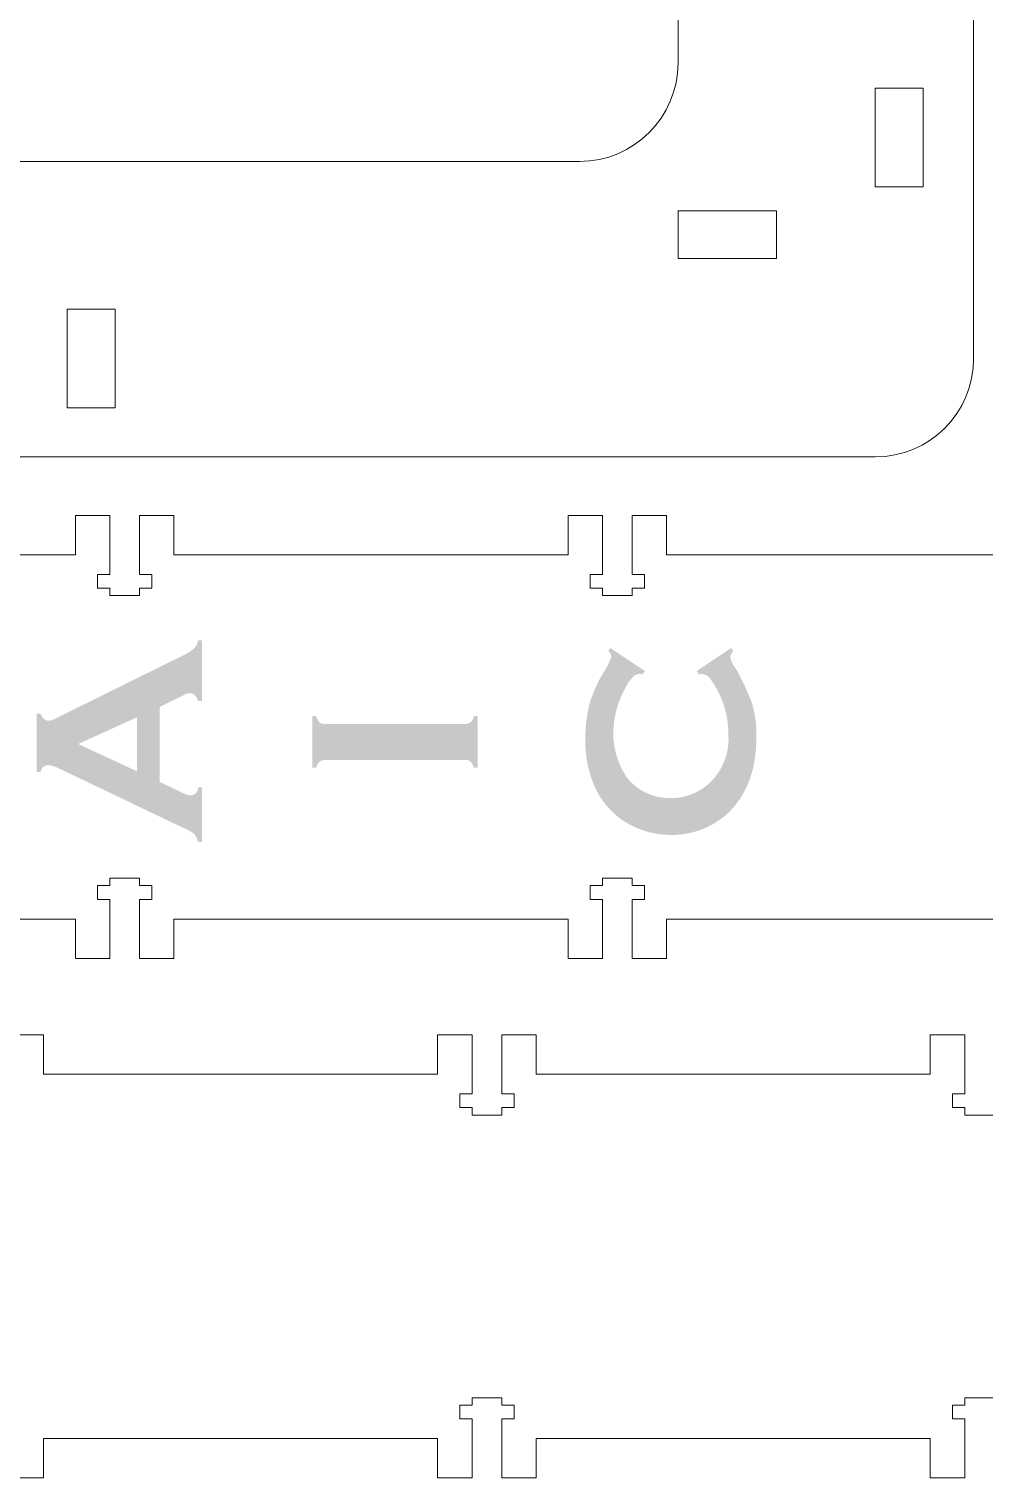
# Model space of a CAD drawing. Header units: millimetres. Extents: x 936 to 2708, y -212 to 661.
# Drawn here: x 1306.2 to 1403.1, y 248.8 to 395.9 of the extents above; entities that cross this region are included whole.
import ezdxf

# ---------------------------------------------------------------- set-up
doc = ezdxf.new("R2010")
doc.units = ezdxf.units.MM
doc.header["$MEASUREMENT"] = 0
doc.layers.add('Text Raster', color=1, linetype='Continuous')

msp = doc.modelspace()

# ---------------------------------------------------------------- hatches: boundary and pattern name
at = {"layer": 'Text Raster', "lineweight": 0}
h = msp.add_hatch(color=7, dxfattribs=at)
h.paths.add_polyline_path([(1321.83, 328.22), (1319.47, 327.07), (1319.47, 319.45), (1321.83, 318.32), (1321.92, 318.28), (1321.97, 318.26), (1322.02, 318.24), (1322.06, 318.22), (1322.11, 318.2), (1322.16, 318.19), (1322.21, 318.17), (1322.26, 318.16), (1322.3, 318.14), (1322.35, 318.13), (1322.4, 318.12), (1322.45, 318.11), (1322.5, 318.1), (1322.55, 318.09), (1322.6, 318.09), (1322.62, 318.09), (1322.64, 318.09), (1322.66, 318.09), (1322.68, 318.09), (1322.7, 318.09), (1322.72, 318.09), (1322.74, 318.1), (1322.76, 318.1), (1322.78, 318.11), (1322.79, 318.11), (1322.81, 318.12), (1322.83, 318.12), (1322.85, 318.13), (1322.87, 318.13), (1322.89, 318.14), (1322.91, 318.15), (1322.93, 318.16), (1322.94, 318.17), (1322.96, 318.18), (1322.98, 318.19), (1323, 318.2), (1323.01, 318.21), (1323.03, 318.22), (1323.04, 318.23), (1323.06, 318.24), (1323.08, 318.25), (1323.09, 318.27), (1323.11, 318.28), (1323.12, 318.29), (1323.13, 318.3), (1323.15, 318.32), (1323.16, 318.33), (1323.17, 318.35), (1323.19, 318.36), (1323.2, 318.38), (1323.21, 318.39), (1323.22, 318.41), (1323.23, 318.42), (1323.24, 318.44), (1323.25, 318.46), (1323.26, 318.47), (1323.27, 318.49), (1323.28, 318.51), (1323.29, 318.53), (1323.3, 318.55), (1323.3, 318.56), (1323.31, 318.58), (1323.32, 318.6), (1323.32, 318.62), (1323.33, 318.64), (1323.33, 318.66), (1323.34, 318.68), (1323.34, 318.7), (1323.35, 318.72), (1323.35, 318.74), (1323.35, 318.76), (1323.35, 318.78), (1323.35, 318.8), (1323.36, 318.81), (1323.36, 318.83), (1323.36, 318.85), (1323.36, 318.87), (1323.35, 318.89), (1323.35, 318.91), (1323.75, 318.91), (1323.75, 313.36), (1323.35, 313.36), (1323.34, 313.41), (1323.33, 313.46), (1323.32, 313.51), (1323.3, 313.56), (1323.28, 313.61), (1323.27, 313.66), (1323.25, 313.71), (1323.22, 313.76), (1323.2, 313.8), (1323.18, 313.85), (1323.15, 313.9), (1323.13, 313.94), (1323.1, 313.98), (1323.07, 314.03), (1323.04, 314.07), (1323.01, 314.11), (1322.96, 314.16), (1322.91, 314.21), (1322.85, 314.25), (1322.8, 314.3), (1322.74, 314.34), (1322.68, 314.38), (1322.62, 314.42), (1322.56, 314.46), (1322.5, 314.49), (1322.44, 314.53), (1322.38, 314.56), (1322.31, 314.59), (1322.25, 314.62), (1322.18, 314.65), (1322.12, 314.67), (1322.05, 314.7), (1309.17, 320.86), (1309.11, 320.89), (1309.05, 320.92), (1308.99, 320.94), (1308.93, 320.97), (1308.87, 320.99), (1308.81, 321.01), (1308.75, 321.03), (1308.69, 321.05), (1308.63, 321.07), (1308.56, 321.09), (1308.5, 321.1), (1308.44, 321.11), (1308.38, 321.13), (1308.31, 321.14), (1308.25, 321.15), (1308.18, 321.16), (1308.17, 321.16), (1308.15, 321.16), (1308.13, 321.16), (1308.12, 321.16), (1308.1, 321.15), (1308.08, 321.15), (1308.06, 321.15), (1308.05, 321.15), (1308.03, 321.14), (1308.01, 321.14), (1307.99, 321.14), (1307.98, 321.13), (1307.96, 321.13), (1307.94, 321.12), (1307.92, 321.12), (1307.91, 321.11), (1307.89, 321.1), (1307.87, 321.1), (1307.85, 321.09), (1307.84, 321.08), (1307.82, 321.07), (1307.8, 321.07), (1307.78, 321.06), (1307.77, 321.05), (1307.75, 321.04), (1307.74, 321.03), (1307.72, 321.02), (1307.7, 321.01), (1307.69, 320.99), (1307.67, 320.98), (1307.66, 320.97), (1307.64, 320.96), (1307.63, 320.94), (1307.62, 320.93), (1307.6, 320.92), (1307.59, 320.9), (1307.57, 320.89), (1307.56, 320.87), (1307.55, 320.86), (1307.54, 320.84), (1307.53, 320.83), (1307.52, 320.81), (1307.5, 320.8), (1307.49, 320.78), (1307.48, 320.77), (1307.48, 320.75), (1307.47, 320.73), (1307.46, 320.72), (1307.45, 320.7), (1307.44, 320.68), (1307.43, 320.67), (1307.43, 320.65), (1307.42, 320.63), (1307.41, 320.62), (1307.41, 320.6), (1307.4, 320.58), (1307.4, 320.56), (1307.39, 320.55), (1307.39, 320.53), (1307.39, 320.51), (1307.38, 320.5), (1307.38, 320.48), (1307.38, 320.46), (1307.38, 320.45), (1306.98, 320.45), (1306.98, 326.39), (1307.38, 326.39), (1307.38, 326.36), (1307.39, 326.33), (1307.41, 326.3), (1307.42, 326.27), (1307.43, 326.24), (1307.44, 326.21), (1307.46, 326.18), (1307.48, 326.15), (1307.49, 326.12), (1307.51, 326.09), (1307.53, 326.06), (1307.55, 326.03), (1307.57, 326.01), (1307.59, 325.98), (1307.62, 325.96), (1307.64, 325.93), (1307.67, 325.91), (1307.69, 325.88), (1307.72, 325.86), (1307.74, 325.84), (1307.77, 325.82), (1307.8, 325.8), (1307.83, 325.78), (1307.86, 325.77), (1307.89, 325.75), (1307.92, 325.73), (1307.95, 325.72), (1307.98, 325.71), (1308.01, 325.69), (1308.04, 325.68), (1308.07, 325.67), (1308.1, 325.66), (1308.15, 325.67), (1308.21, 325.67), (1308.26, 325.67), (1308.31, 325.68), (1308.37, 325.69), (1308.42, 325.7), (1308.47, 325.71), (1308.52, 325.73), (1308.57, 325.74), (1308.62, 325.76), (1308.67, 325.78), (1308.72, 325.8), (1308.77, 325.82), (1308.82, 325.85), (1308.86, 325.87), (1308.91, 325.9), (1321.83, 332.29), (1321.98, 332.36), (1322.13, 332.44), (1322.27, 332.53), (1322.41, 332.61), (1322.55, 332.7), (1322.69, 332.8), (1322.82, 332.9), (1322.95, 333), (1322.97, 333.02), (1322.99, 333.04), (1323.01, 333.06), (1323.03, 333.09), (1323.05, 333.11), (1323.07, 333.13), (1323.08, 333.16), (1323.1, 333.18), (1323.12, 333.2), (1323.13, 333.23), (1323.15, 333.25), (1323.16, 333.28), (1323.18, 333.3), (1323.19, 333.33), (1323.21, 333.35), (1323.22, 333.38), (1323.23, 333.41), (1323.24, 333.43), (1323.26, 333.46), (1323.27, 333.49), (1323.28, 333.51), (1323.29, 333.54), (1323.3, 333.57), (1323.3, 333.6), (1323.31, 333.63), (1323.32, 333.65), (1323.33, 333.68), (1323.33, 333.71), (1323.34, 333.74), (1323.34, 333.77), (1323.35, 333.79), (1323.35, 333.82), (1323.75, 333.82), (1323.75, 327.66), (1323.35, 327.66), (1323.35, 327.68), (1323.35, 327.69), (1323.34, 327.71), (1323.34, 327.73), (1323.34, 327.75), (1323.33, 327.76), (1323.33, 327.78), (1323.32, 327.8), (1323.32, 327.82), (1323.31, 327.83), (1323.31, 327.85), (1323.3, 327.87), (1323.29, 327.89), (1323.29, 327.9), (1323.28, 327.92), (1323.27, 327.94), (1323.26, 327.95), (1323.25, 327.97), (1323.24, 327.99), (1323.24, 328), (1323.23, 328.02), (1323.22, 328.04), (1323.21, 328.05), (1323.2, 328.07), (1323.18, 328.08), (1323.17, 328.1), (1323.16, 328.11), (1323.15, 328.13), (1323.14, 328.14), (1323.13, 328.16), (1323.11, 328.17), (1323.1, 328.19), (1323.09, 328.2), (1323.07, 328.21), (1323.06, 328.23), (1323.05, 328.24), (1323.03, 328.25), (1323.02, 328.26), (1323, 328.28), (1322.99, 328.29), (1322.97, 328.3), (1322.96, 328.31), (1322.94, 328.32), (1322.93, 328.33), (1322.91, 328.34), (1322.89, 328.35), (1322.88, 328.36), (1322.86, 328.37), (1322.84, 328.38), (1322.83, 328.39), (1322.81, 328.4), (1322.79, 328.4), (1322.78, 328.41), (1322.76, 328.42), (1322.74, 328.42), (1322.73, 328.43), (1322.71, 328.44), (1322.69, 328.44), (1322.68, 328.45), (1322.66, 328.45), (1322.64, 328.46), (1322.62, 328.46), (1322.61, 328.47), (1322.59, 328.47), (1322.54, 328.47), (1322.49, 328.46), (1322.44, 328.46), (1322.39, 328.45), (1322.34, 328.44), (1322.29, 328.43), (1322.24, 328.41), (1322.19, 328.4), (1322.15, 328.38), (1322.1, 328.36), (1322.05, 328.34), (1322.01, 328.32), (1321.96, 328.3), (1321.92, 328.27), (1321.87, 328.25)], flags=0)
h.paths.add_polyline_path([(1317.17, 320.53), (1317.17, 326.02), (1311.2, 323.3)], flags=0)
for points in [[(1374.2, 330.38), (1373.97, 330.71), (1377.47, 333.05), (1377.69, 332.73), (1377.66, 332.7), (1377.64, 332.67), (1377.61, 332.64), (1377.58, 332.6), (1377.56, 332.57), (1377.54, 332.54), (1377.52, 332.5), (1377.5, 332.47), (1377.48, 332.43), (1377.46, 332.39), (1377.44, 332.35), (1377.42, 332.32), (1377.41, 332.28), (1377.39, 332.24), (1377.38, 332.2), (1377.37, 332.16), (1377.39, 332.08), (1377.41, 332), (1377.44, 331.91), (1377.46, 331.83), (1377.49, 331.75), (1377.52, 331.67), (1377.56, 331.59), (1377.59, 331.51), (1377.63, 331.43), (1377.67, 331.35), (1377.72, 331.28), (1377.76, 331.2), (1377.81, 331.13), (1377.86, 331.06), (1377.91, 330.99), (1377.96, 330.92), (1378.2, 330.49), (1378.43, 330.06), (1378.65, 329.62), (1378.86, 329.18), (1379.06, 328.73), (1379.25, 328.28), (1379.43, 327.83), (1379.6, 327.37), (1379.66, 327.16), (1379.71, 326.95), (1379.76, 326.74), (1379.81, 326.53), (1379.85, 326.31), (1379.89, 326.1), (1379.92, 325.88), (1379.95, 325.67), (1379.97, 325.45), (1379.99, 325.23), (1380.01, 325.02), (1380.02, 324.8), (1380.03, 324.58), (1380.03, 324.37), (1380.03, 324.15), (1380.02, 323.5), (1380, 323.07), (1379.97, 322.64), (1379.92, 322.22), (1379.86, 321.79), (1379.79, 321.36), (1379.71, 320.94), (1379.61, 320.52), (1379.55, 320.32), (1379.49, 320.11), (1379.42, 319.91), (1379.35, 319.7), (1379.28, 319.5), (1379.19, 319.3), (1379.11, 319.1), (1379.02, 318.91), (1378.92, 318.71), (1378.83, 318.52), (1378.72, 318.33), (1378.61, 318.15), (1378.5, 317.96), (1378.39, 317.78), (1378.27, 317.6), (1378.15, 317.43), (1378.01, 317.25), (1377.87, 317.07), (1377.73, 316.9), (1377.57, 316.73), (1377.42, 316.56), (1377.26, 316.4), (1377.09, 316.24), (1376.92, 316.09), (1376.75, 315.94), (1376.57, 315.8), (1376.39, 315.67), (1376.2, 315.54), (1376.01, 315.41), (1375.82, 315.29), (1375.63, 315.17), (1375.43, 315.07), (1375.2, 314.95), (1374.96, 314.83), (1374.71, 314.72), (1374.47, 314.63), (1374.22, 314.53), (1373.96, 314.45), (1373.71, 314.38), (1373.45, 314.31), (1373.19, 314.25), (1372.93, 314.2), (1372.66, 314.16), (1372.4, 314.12), (1372.13, 314.1), (1371.87, 314.08), (1371.61, 314.07), (1371.17, 314.07), (1370.99, 314.08), (1370.82, 314.09), (1370.64, 314.1), (1370.46, 314.12), (1370.29, 314.14), (1370.11, 314.16), (1369.94, 314.19), (1369.76, 314.22), (1369.59, 314.25), (1369.41, 314.29), (1369.24, 314.33), (1369.06, 314.37), (1368.89, 314.42), (1368.72, 314.47), (1368.55, 314.53), (1368.38, 314.59), (1368.21, 314.65), (1368.05, 314.72), (1367.88, 314.79), (1367.72, 314.86), (1367.56, 314.93), (1367.4, 315.01), (1367.24, 315.09), (1367.08, 315.18), (1366.93, 315.27), (1366.78, 315.36), (1366.63, 315.45), (1366.48, 315.55), (1366.33, 315.65), (1366.19, 315.75), (1366.05, 315.85), (1365.83, 316.03), (1365.62, 316.22), (1365.42, 316.41), (1365.21, 316.61), (1365.02, 316.82), (1364.83, 317.04), (1364.65, 317.26), (1364.48, 317.49), (1364.32, 317.72), (1364.16, 317.96), (1364.01, 318.21), (1363.88, 318.46), (1363.75, 318.71), (1363.62, 318.96), (1363.51, 319.22), (1363.41, 319.49), (1363.31, 319.75), (1363.22, 320.02), (1363.14, 320.29), (1363.06, 320.56), (1362.99, 320.84), (1362.92, 321.12), (1362.87, 321.4), (1362.82, 321.68), (1362.77, 321.96), (1362.74, 322.24), (1362.71, 322.53), (1362.69, 322.81), (1362.67, 323.1), (1362.67, 323.38), (1362.67, 323.66), (1362.68, 324.38), (1362.7, 324.81), (1362.73, 325.24), (1362.78, 325.67), (1362.84, 326.1), (1362.91, 326.52), (1362.99, 326.94), (1363.09, 327.36), (1363.16, 327.6), (1363.24, 327.83), (1363.32, 328.06), (1363.41, 328.29), (1363.5, 328.52), (1363.59, 328.75), (1363.69, 328.98), (1363.79, 329.2), (1363.89, 329.42), (1364, 329.64), (1364.11, 329.86), (1364.23, 330.08), (1364.35, 330.29), (1364.48, 330.51), (1364.6, 330.71), (1364.74, 330.92), (1364.82, 331.07), (1364.9, 331.22), (1364.98, 331.38), (1365.05, 331.53), (1365.12, 331.69), (1365.19, 331.84), (1365.25, 332), (1365.31, 332.16), (1365.31, 332.18), (1365.31, 332.2), (1365.3, 332.22), (1365.3, 332.24), (1365.3, 332.26), (1365.29, 332.29), (1365.29, 332.31), (1365.28, 332.33), (1365.28, 332.35), (1365.27, 332.37), (1365.26, 332.39), (1365.25, 332.41), (1365.24, 332.43), (1365.24, 332.44), (1365.23, 332.46), (1365.22, 332.48), (1365.2, 332.5), (1365.19, 332.52), (1365.18, 332.54), (1365.17, 332.55), (1365.16, 332.57), (1365.14, 332.59), (1365.13, 332.6), (1365.12, 332.62), (1365.1, 332.64), (1365.09, 332.65), (1365.07, 332.66), (1365.06, 332.68), (1365.04, 332.69), (1365.02, 332.7), (1365.01, 332.72), (1364.99, 332.73), (1365.21, 333.05), (1368.71, 330.71), (1368.49, 330.38), (1368.41, 330.39), (1368.33, 330.4), (1368.24, 330.4), (1368.16, 330.41), (1368.14, 330.41), (1368.11, 330.4), (1368.09, 330.4), (1368.07, 330.4), (1368.04, 330.4), (1368.02, 330.39), (1368, 330.39), (1367.97, 330.39), (1367.95, 330.38), (1367.93, 330.37), (1367.91, 330.37), (1367.88, 330.36), (1367.86, 330.35), (1367.84, 330.34), (1367.82, 330.34), (1367.79, 330.33), (1367.77, 330.32), (1367.75, 330.3), (1367.73, 330.29), (1367.71, 330.28), (1367.69, 330.27), (1367.67, 330.26), (1367.65, 330.24), (1367.63, 330.23), (1367.61, 330.21), (1367.59, 330.2), (1367.58, 330.18), (1367.56, 330.17), (1367.54, 330.15), (1367.52, 330.13), (1367.51, 330.12), (1367.49, 330.1), (1367.44, 330.04), (1367.38, 329.98), (1367.33, 329.92), (1367.27, 329.85), (1367.22, 329.79), (1367.17, 329.72), (1367.12, 329.65), (1367.07, 329.58), (1367.02, 329.52), (1366.98, 329.45), (1366.93, 329.37), (1366.89, 329.3), (1366.85, 329.23), (1366.81, 329.16), (1366.77, 329.08), (1366.74, 329.01), (1366.6, 328.74), (1366.46, 328.48), (1366.33, 328.2), (1366.22, 327.93), (1366.11, 327.65), (1366.01, 327.36), (1365.91, 327.07), (1365.83, 326.78), (1365.76, 326.49), (1365.69, 326.19), (1365.64, 325.9), (1365.59, 325.6), (1365.56, 325.3), (1365.53, 325), (1365.52, 324.7), (1365.51, 324.4), (1365.51, 324.25), (1365.52, 324.1), (1365.52, 323.95), (1365.53, 323.8), (1365.54, 323.65), (1365.56, 323.5), (1365.58, 323.35), (1365.6, 323.19), (1365.62, 323.04), (1365.65, 322.89), (1365.68, 322.74), (1365.72, 322.59), (1365.75, 322.44), (1365.79, 322.3), (1365.83, 322.15), (1365.88, 322), (1365.92, 321.85), (1365.97, 321.71), (1366.03, 321.57), (1366.08, 321.42), (1366.14, 321.28), (1366.2, 321.14), (1366.27, 321), (1366.33, 320.86), (1366.4, 320.73), (1366.47, 320.59), (1366.55, 320.46), (1366.62, 320.33), (1366.7, 320.2), (1366.78, 320.07), (1366.86, 319.94), (1366.95, 319.82), (1367.05, 319.71), (1367.15, 319.59), (1367.25, 319.48), (1367.36, 319.37), (1367.48, 319.27), (1367.59, 319.16), (1367.71, 319.06), (1367.83, 318.97), (1367.96, 318.87), (1368.09, 318.78), (1368.22, 318.69), (1368.35, 318.61), (1368.49, 318.53), (1368.63, 318.45), (1368.77, 318.38), (1368.92, 318.31), (1369.06, 318.25), (1369.21, 318.19), (1369.36, 318.13), (1369.51, 318.08), (1369.66, 318.04), (1369.81, 317.99), (1369.96, 317.95), (1370.12, 317.92), (1370.27, 317.89), (1370.42, 317.87), (1370.58, 317.85), (1370.73, 317.83), (1370.89, 317.82), (1371.04, 317.81), (1371.19, 317.81), (1371.49, 317.81), (1371.65, 317.82), (1371.8, 317.83), (1371.95, 317.84), (1372.11, 317.86), (1372.26, 317.88), (1372.41, 317.91), (1372.57, 317.94), (1372.72, 317.97), (1372.87, 318.01), (1373.02, 318.05), (1373.17, 318.1), (1373.32, 318.15), (1373.47, 318.21), (1373.62, 318.27), (1373.76, 318.33), (1373.9, 318.4), (1374.04, 318.47), (1374.18, 318.55), (1374.32, 318.63), (1374.45, 318.71), (1374.59, 318.8), (1374.71, 318.89), (1374.84, 318.98), (1374.96, 319.07), (1375.08, 319.17), (1375.2, 319.27), (1375.31, 319.38), (1375.42, 319.49), (1375.53, 319.6), (1375.64, 319.71), (1375.74, 319.82), (1375.83, 319.94), (1375.92, 320.06), (1376.01, 320.18), (1376.1, 320.3), (1376.19, 320.43), (1376.27, 320.56), (1376.35, 320.69), (1376.42, 320.83), (1376.5, 320.96), (1376.57, 321.1), (1376.63, 321.24), (1376.7, 321.38), (1376.76, 321.53), (1376.81, 321.67), (1376.86, 321.82), (1376.91, 321.97), (1376.96, 322.12), (1377, 322.27), (1377.04, 322.42), (1377.07, 322.57), (1377.1, 322.72), (1377.13, 322.88), (1377.15, 323.03), (1377.17, 323.18), (1377.18, 323.34), (1377.19, 323.49), (1377.2, 323.65), (1377.2, 323.8), (1377.2, 323.95), (1377.19, 324.1), (1377.19, 324.25), (1377.17, 324.4), (1377.17, 324.7), (1377.15, 325), (1377.13, 325.3), (1377.1, 325.6), (1377.05, 325.9), (1377, 326.2), (1376.94, 326.49), (1376.86, 326.79), (1376.78, 327.08), (1376.69, 327.36), (1376.58, 327.65), (1376.47, 327.93), (1376.35, 328.21), (1376.23, 328.48), (1376.09, 328.74), (1375.95, 329.01), (1375.78, 329.29), (1375.69, 329.43), (1375.59, 329.57), (1375.5, 329.71), (1375.4, 329.84), (1375.3, 329.97), (1375.19, 330.1), (1375.17, 330.12), (1375.16, 330.13), (1375.14, 330.15), (1375.12, 330.16), (1375.1, 330.18), (1375.09, 330.19), (1375.07, 330.21), (1375.05, 330.22), (1375.03, 330.23), (1375.01, 330.25), (1374.99, 330.26), (1374.97, 330.27), (1374.95, 330.28), (1374.93, 330.29), (1374.9, 330.3), (1374.88, 330.31), (1374.86, 330.32), (1374.84, 330.33), (1374.82, 330.34), (1374.79, 330.35), (1374.77, 330.36), (1374.75, 330.36), (1374.73, 330.37), (1374.7, 330.38), (1374.68, 330.38), (1374.66, 330.39), (1374.64, 330.39), (1374.61, 330.4), (1374.59, 330.4), (1374.57, 330.4), (1374.54, 330.4), (1374.52, 330.41), (1374.48, 330.41), (1374.44, 330.4), (1374.4, 330.4), (1374.36, 330.4), (1374.32, 330.4), (1374.28, 330.39), (1374.24, 330.39)], [(1351.03, 321.51), (1351.01, 321.52), (1351, 321.53), (1350.98, 321.54), (1350.97, 321.55), (1350.95, 321.56), (1350.93, 321.58), (1350.92, 321.59), (1350.9, 321.59), (1350.88, 321.6), (1350.86, 321.61), (1350.85, 321.62), (1350.83, 321.63), (1350.81, 321.64), (1350.79, 321.64), (1350.77, 321.65), (1350.76, 321.65), (1350.74, 321.66), (1350.72, 321.66), (1350.7, 321.67), (1350.68, 321.67), (1350.66, 321.68), (1350.64, 321.68), (1350.62, 321.68), (1350.6, 321.68), (1350.58, 321.68), (1350.56, 321.69), (1350.54, 321.69), (1350.52, 321.69), (1350.5, 321.68), (1350.49, 321.68), (1350.47, 321.68), (1350.45, 321.68), (1336.25, 321.68), (1336.22, 321.68), (1336.2, 321.68), (1336.18, 321.68), (1336.16, 321.68), (1336.14, 321.67), (1336.12, 321.67), (1336.1, 321.67), (1336.09, 321.67), (1336.07, 321.66), (1336.05, 321.66), (1336.03, 321.66), (1336.01, 321.65), (1335.99, 321.65), (1335.97, 321.64), (1335.96, 321.64), (1335.94, 321.63), (1335.92, 321.63), (1335.9, 321.62), (1335.88, 321.61), (1335.87, 321.61), (1335.85, 321.6), (1335.83, 321.59), (1335.82, 321.58), (1335.8, 321.57), (1335.78, 321.57), (1335.77, 321.56), (1335.75, 321.55), (1335.73, 321.54), (1335.72, 321.53), (1335.7, 321.52), (1335.69, 321.51), (1335.67, 321.49), (1335.66, 321.48), (1335.64, 321.46), (1335.63, 321.45), (1335.61, 321.43), (1335.6, 321.41), (1335.58, 321.39), (1335.57, 321.38), (1335.56, 321.36), (1335.54, 321.34), (1335.53, 321.32), (1335.52, 321.3), (1335.51, 321.29), (1335.5, 321.27), (1335.49, 321.25), (1335.48, 321.23), (1335.47, 321.21), (1335.46, 321.19), (1335.45, 321.17), (1335.44, 321.15), (1335.43, 321.13), (1335.42, 321.1), (1335.41, 321.08), (1335.41, 321.06), (1335.4, 321.04), (1335.39, 321.02), (1335.39, 321), (1335.38, 320.98), (1335.38, 320.96), (1335.38, 320.93), (1335.37, 320.91), (1335.37, 320.89), (1334.97, 320.89), (1334.97, 326.13), (1335.37, 326.13), (1335.38, 326.09), (1335.39, 326.04), (1335.4, 326), (1335.42, 325.96), (1335.44, 325.92), (1335.45, 325.88), (1335.47, 325.84), (1335.49, 325.8), (1335.51, 325.76), (1335.53, 325.73), (1335.55, 325.69), (1335.58, 325.65), (1335.6, 325.61), (1335.63, 325.58), (1335.65, 325.55), (1335.68, 325.51), (1335.7, 325.5), (1335.71, 325.49), (1335.73, 325.48), (1335.74, 325.47), (1335.76, 325.46), (1335.77, 325.45), (1335.79, 325.44), (1335.81, 325.43), (1335.82, 325.42), (1335.84, 325.41), (1335.86, 325.4), (1335.88, 325.39), (1335.9, 325.39), (1335.91, 325.38), (1335.93, 325.37), (1335.95, 325.37), (1335.97, 325.36), (1335.99, 325.36), (1336.01, 325.35), (1336.03, 325.35), (1336.04, 325.35), (1336.06, 325.34), (1336.08, 325.34), (1336.1, 325.34), (1336.12, 325.34), (1336.14, 325.34), (1336.16, 325.34), (1336.18, 325.34), (1336.2, 325.34), (1336.22, 325.34), (1336.23, 325.34), (1336.25, 325.34), (1350.45, 325.34), (1350.49, 325.34), (1350.51, 325.34), (1350.52, 325.34), (1350.54, 325.34), (1350.56, 325.35), (1350.58, 325.35), (1350.6, 325.35), (1350.62, 325.35), (1350.64, 325.36), (1350.66, 325.36), (1350.68, 325.36), (1350.7, 325.37), (1350.72, 325.37), (1350.73, 325.38), (1350.75, 325.38), (1350.77, 325.39), (1350.79, 325.4), (1350.81, 325.4), (1350.83, 325.41), (1350.84, 325.42), (1350.86, 325.43), (1350.88, 325.43), (1350.9, 325.44), (1350.92, 325.45), (1350.93, 325.46), (1350.95, 325.47), (1350.97, 325.48), (1350.98, 325.49), (1351, 325.5), (1351.01, 325.51), (1351.03, 325.52), (1351.05, 325.53), (1351.06, 325.55), (1351.08, 325.56), (1351.09, 325.58), (1351.11, 325.6), (1351.12, 325.61), (1351.14, 325.63), (1351.15, 325.65), (1351.16, 325.66), (1351.18, 325.68), (1351.19, 325.7), (1351.2, 325.72), (1351.21, 325.74), (1351.22, 325.76), (1351.23, 325.78), (1351.24, 325.79), (1351.25, 325.81), (1351.26, 325.83), (1351.27, 325.85), (1351.28, 325.88), (1351.29, 325.9), (1351.3, 325.92), (1351.3, 325.94), (1351.31, 325.96), (1351.32, 325.98), (1351.32, 326), (1351.33, 326.02), (1351.33, 326.04), (1351.34, 326.06), (1351.34, 326.09), (1351.34, 326.11), (1351.34, 326.13), (1351.74, 326.13), (1351.74, 320.89), (1351.34, 320.89), (1351.33, 320.93), (1351.32, 320.97), (1351.31, 321.02), (1351.29, 321.06), (1351.27, 321.1), (1351.26, 321.14), (1351.24, 321.18), (1351.22, 321.22), (1351.2, 321.26), (1351.18, 321.29), (1351.15, 321.33), (1351.13, 321.37), (1351.1, 321.4), (1351.08, 321.44), (1351.05, 321.47)]]:
    msp.add_hatch(color=7, dxfattribs=at).paths.add_polyline_path(points, flags=0)

# ---------------------------------------------------------------- linework, layer by layer
at = {"color": 1, "lineweight": 0}
for p, q in [((1402.08, 362.45), (1402.08, 618.4)), ((1372.08, 392.45), (1372.08, 583.4)), ((1396.94, 389.88), (1392.08, 389.88)), ((1392.08, 389.88), (1392.08, 379.88)), ((1396.94, 379.88), (1396.94, 389.88)), ((1303.08, 382.45), (1362.08, 382.45)), ((1392.08, 379.88), (1396.94, 379.88)), ((1382.08, 377.45), (1372.08, 377.45)), ((1372.08, 377.45), (1372.08, 372.59)), ((1382.08, 372.59), (1382.08, 377.45)), ((1372.08, 372.59), (1382.08, 372.59)), ((1372.08, 372.59), (1377.08, 372.59)), ((1310.08, 357.45), (1310.08, 367.45)), ((1310.08, 367.45), (1314.94, 367.45)), ((1314.94, 367.45), (1314.94, 357.45)), ((1314.94, 357.45), (1310.08, 357.45)), ((1273.08, 352.45), (1392.08, 352.45)), ((1310.91, 342.52), (1310.91, 346.52)), ((1310.91, 346.52), (1314.41, 346.52)), ((1314.41, 346.52), (1314.41, 340.52)), ((1317.41, 340.52), (1317.41, 346.52)), ((1317.41, 346.52), (1320.91, 346.52)), ((1320.91, 346.52), (1320.91, 342.52)), ((1360.91, 342.52), (1360.91, 346.52)), ((1360.91, 346.52), (1364.41, 346.52)), ((1364.41, 346.52), (1364.41, 340.52)), ((1367.41, 340.52), (1367.41, 346.52)), ((1367.41, 346.52), (1370.91, 346.52)), ((1370.91, 346.52), (1370.91, 342.52)), ((1270.91, 342.52), (1310.91, 342.52)), ((1320.91, 342.52), (1360.91, 342.52)), ((1370.91, 342.52), (1429.29, 342.52)), ((1314.41, 340.52), (1313.16, 340.52)), ((1313.16, 340.52), (1313.16, 339.12)), ((1318.66, 340.52), (1317.41, 340.52)), ((1318.66, 339.12), (1318.66, 340.52)), ((1364.41, 340.52), (1363.16, 340.52)), ((1363.16, 340.52), (1363.16, 339.12)), ((1368.66, 340.52), (1367.41, 340.52)), ((1368.66, 339.12), (1368.66, 340.52)), ((1313.16, 339.12), (1314.41, 339.12)), ((1314.41, 339.12), (1314.41, 338.37)), ((1317.41, 338.37), (1317.41, 339.12)), ((1317.41, 339.12), (1318.66, 339.12)), ((1363.16, 339.12), (1364.41, 339.12)), ((1364.41, 339.12), (1364.41, 338.37)), ((1367.41, 338.37), (1367.41, 339.12)), ((1367.41, 339.12), (1368.66, 339.12)), ((1314.41, 338.37), (1317.41, 338.37)), ((1364.41, 338.37), (1367.41, 338.37)), ((1317.41, 309.67), (1314.41, 309.67)), ((1314.41, 309.67), (1314.41, 308.92)), ((1317.41, 308.92), (1317.41, 309.67)), ((1367.41, 309.67), (1364.41, 309.67)), ((1364.41, 309.67), (1364.41, 308.92)), ((1367.41, 308.92), (1367.41, 309.67)), ((1314.41, 308.92), (1313.16, 308.92)), ((1313.16, 308.92), (1313.16, 307.52)), ((1313.16, 307.52), (1314.41, 307.52)), ((1314.41, 307.52), (1314.41, 301.52)), ((1318.66, 308.92), (1317.41, 308.92)), ((1317.41, 301.52), (1317.41, 307.52)), ((1317.41, 307.52), (1318.66, 307.52)), ((1318.66, 307.52), (1318.66, 308.92)), ((1364.41, 308.92), (1363.16, 308.92)), ((1363.16, 308.92), (1363.16, 307.52)), ((1363.16, 307.52), (1364.41, 307.52)), ((1364.41, 307.52), (1364.41, 301.52)), ((1368.66, 308.92), (1367.41, 308.92)), ((1367.41, 301.52), (1367.41, 307.52)), ((1367.41, 307.52), (1368.66, 307.52)), ((1368.66, 307.52), (1368.66, 308.92)), ((1310.91, 305.52), (1270.91, 305.52)), ((1310.91, 301.52), (1310.91, 305.52)), ((1360.91, 305.52), (1320.91, 305.52)), ((1320.91, 305.52), (1320.91, 301.52)), ((1360.91, 301.52), (1360.91, 305.52)), ((1459.42, 305.52), (1370.91, 305.52)), ((1370.91, 305.52), (1370.91, 301.52)), ((1314.41, 301.52), (1310.91, 301.52)), ((1320.91, 301.52), (1317.41, 301.52)), ((1364.41, 301.52), (1360.91, 301.52)), ((1370.91, 301.52), (1367.41, 301.52)), ((1304.18, 293.78), (1307.68, 293.78)), ((1307.68, 293.78), (1307.68, 289.78)), ((1347.68, 289.78), (1347.68, 293.78)), ((1347.68, 293.78), (1351.18, 293.78)), ((1351.18, 293.78), (1351.18, 287.78)), ((1354.18, 287.78), (1354.18, 293.78)), ((1354.18, 293.78), (1357.68, 293.78)), ((1357.68, 293.78), (1357.68, 289.78)), ((1397.68, 289.78), (1397.68, 293.78)), ((1397.68, 293.78), (1401.18, 293.78)), ((1401.18, 293.78), (1401.18, 287.78)), ((1307.68, 289.78), (1347.68, 289.78)), ((1357.68, 289.78), (1397.68, 289.78)), ((1351.18, 287.78), (1349.93, 287.78)), ((1349.93, 287.78), (1349.93, 286.38)), ((1355.43, 287.78), (1354.18, 287.78)), ((1355.43, 286.38), (1355.43, 287.78)), ((1401.18, 287.78), (1399.93, 287.78)), ((1399.93, 287.78), (1399.93, 286.38)), ((1349.93, 286.38), (1351.18, 286.38)), ((1351.18, 286.38), (1351.18, 285.63)), ((1351.18, 285.63), (1354.18, 285.63)), ((1354.18, 285.63), (1354.18, 286.38)), ((1354.18, 286.38), (1355.43, 286.38)), ((1399.93, 286.38), (1401.18, 286.38)), ((1401.18, 286.38), (1401.18, 285.63)), ((1401.18, 285.63), (1404.18, 285.63)), ((1351.18, 256.18), (1349.93, 256.18)), ((1349.93, 256.18), (1349.93, 254.78)), ((1354.18, 256.93), (1351.18, 256.93)), ((1351.18, 256.93), (1351.18, 256.18)), ((1354.18, 256.18), (1354.18, 256.93)), ((1355.43, 256.18), (1354.18, 256.18)), ((1355.43, 254.78), (1355.43, 256.18)), ((1401.18, 256.18), (1399.93, 256.18)), ((1399.93, 256.18), (1399.93, 254.78)), ((1404.18, 256.93), (1401.18, 256.93)), ((1401.18, 256.93), (1401.18, 256.18)), ((1349.93, 254.78), (1351.18, 254.78)), ((1351.18, 254.78), (1351.18, 248.78)), ((1354.18, 248.78), (1354.18, 254.78)), ((1354.18, 254.78), (1355.43, 254.78)), ((1399.93, 254.78), (1401.18, 254.78)), ((1401.18, 254.78), (1401.18, 248.78)), ((1347.68, 252.78), (1307.68, 252.78)), ((1307.68, 252.78), (1307.68, 248.78)), ((1347.68, 248.78), (1347.68, 252.78)), ((1397.68, 252.78), (1357.68, 252.78)), ((1357.68, 252.78), (1357.68, 248.78)), ((1397.68, 248.78), (1397.68, 252.78)), ((1307.68, 248.78), (1304.18, 248.78)), ((1351.18, 248.78), (1347.68, 248.78)), ((1357.68, 248.78), (1354.18, 248.78)), ((1401.18, 248.78), (1397.68, 248.78))]:
    msp.add_line(p, q, dxfattribs=at)
for centre in [(1362.08, 392.45), (1392.08, 362.45)]:
    msp.add_arc(centre, 10, 270, 0, dxfattribs=at)

doc.saveas('drawing.dxf')
